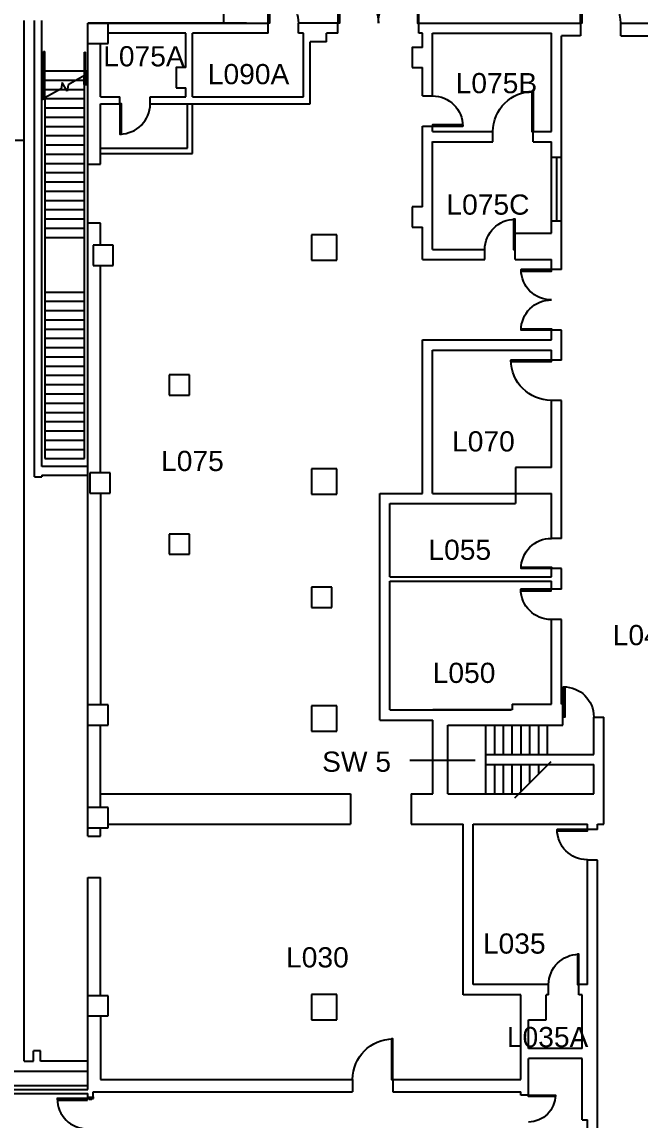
# Model space of a CAD drawing. Header units: inches. Extents: x 3 to 4899, y -154 to 4824.
# Drawn here: x 2349 to 3084, y 2703 to 4008 of the extents above; entities that cross this region are included whole.
import ezdxf

# ---------------------------------------------------------------- set-up
doc = ezdxf.new("R2010")
doc.units = ezdxf.units.IN
doc.header["$LTSCALE"] = 96
doc.header["$MEASUREMENT"] = 0
doc.layers.get('0').update_dxf_attribs({"linetype": 'CONTINUOUS'})
for name, color, linetype in [('A-ANNO-ROOM', 4, 'CONTINUOUS'), ('A-DOOR', 2, 'CONTINUOUS'), ('A-FLOR-HRAL', 1, 'CONTINUOUS'), ('A-FLOR-STRS', 2, 'CONTINUOUS'), ('A-GLAZ', 2, 'CONTINUOUS'), ('A-WALL-FULL', 6, 'CONTINUOUS'), ('AE-101i$0$A-FLOR-HRAL', 8, 'CONTINUOUS'), ('AE-101i$0$S-BEAM', 8, 'CONTINUOUS')]:
    doc.layers.add(name, color=color, linetype=linetype)
doc.styles.add('Arial', font='arial.ttf')

# ---------------------------------------------------------------- blocks, each defined once
blk = doc.blocks.new('*U86')
for p, q in [((0, 0), (0, 0)), ((36, 0), (36, 0))]:
    blk.add_line(p, q)
blk.add_lwpolyline([(0, 0), (0, -36), (1.75, -36), (1.75, 0)], close=True)
blk.add_arc((0, 0), 36, 270, 0)
blk = doc.blocks.new('*U70')
for p, q in [((0, 0), (0, 0)), ((-36, 0), (-36, 0))]:
    blk.add_line(p, q)
blk.add_lwpolyline([(0, 0), (0, -36), (-1.75, -36), (-1.75, 0)], close=True)
blk.add_arc((0, 0), 36, 180, 270)
blk = doc.blocks.new('*U87')
for p, q in [((0, 0), (0, 0)), ((-48, 0), (-48, 0))]:
    blk.add_line(p, q)
blk.add_lwpolyline([(0, 0), (0, -48), (-1.75, -48), (-1.75, 0)], close=True)
blk.add_arc((0, 0), 48, 180, 270)
blk = doc.blocks.new('*U67')
for p, q in [((0, 0), (0, 0)), ((48, 0), (48, 0))]:
    blk.add_line(p, q)
blk.add_lwpolyline([(0, 0), (0, -48), (1.75, -48), (1.75, 0)], close=True)
blk.add_arc((0, 0), 48, 270, 0)
blk = doc.blocks.new('*U48')
for p, q in [((0, 0), (0, 0)), ((-48, 0), (-48, 0))]:
    blk.add_line(p, q)
blk.add_lwpolyline([(0, 0), (0, -48), (-1.75, -48), (-1.75, 0)], close=True)
blk.add_arc((0, 0), 48, 180, 270)
blk = doc.blocks.new('*U18')
for p, q in [((0, 0), (0, 0)), ((36, 0), (36, 0))]:
    blk.add_line(p, q)
blk.add_lwpolyline([(0, 0), (0, -36), (1.75, -36), (1.75, 0)], close=True)
blk.add_arc((0, 0), 36, 270, 0)
blk = doc.blocks.new('*U19')
for p, q in [((0, 0), (0, 0)), ((-36, 0), (-36, 0))]:
    blk.add_line(p, q)
blk.add_lwpolyline([(0, 0), (0, -36), (-1.75, -36), (-1.75, 0)], close=True)
blk.add_arc((0, 0), 36, 180, 270)
blk = doc.blocks.new('*U83')
for p, q in [((0, 0), (0, 0)), ((36, 0), (36, 0))]:
    blk.add_line(p, q)
blk.add_lwpolyline([(0, 0), (0, 36), (1.75, 36), (1.75, 0)], close=True)
blk.add_arc((0, 0), 36, 0, 90)
blk = doc.blocks.new('*U80')
for p, q in [((0, 0), (0, 0)), ((-32, 0), (-32, 0))]:
    blk.add_line(p, q)
blk.add_lwpolyline([(0, 0), (0, 32), (-1.75, 32), (-1.75, 0)], close=True)
blk.add_arc((0, 0), 32, 90, 180)

msp = doc.modelspace()

# ---------------------------------------------------------------- linework, layer by layer
at = {"layer": 'A-ANNO-ROOM'}
msp.add_line((2810.5, 3130.6), (2888.1, 3130.6), dxfattribs=at)
at = {"layer": 'A-DOOR'}
for p, q in [((2391.2, 2729.4), (2391.2, 2727.7)), ((2427.2, 2728.4), (2391.2, 2728.4)), ((2427.2, 2730.4), (2427.2, 2728.4)), ((2427.7, 2730.4), (2427.2, 2730.4)), ((2427.2, 2726.7), (2427.2, 2728.4)), ((2427.2, 2728.4), (2429.1, 2728.4)), ((2427.7, 2729.9), (2427.7, 2730.4)), ((2433.8, 2729.9), (2427.7, 2729.9)), ((2429.1, 2728.4), (2429.1, 2727.8)), ((2432.3, 2728.4), (2434.3, 2728.4)), ((2432.3, 2727.8), (2432.3, 2728.4)), ((2433.8, 2730.4), (2433.8, 2729.9)), ((2434.3, 2730.4), (2433.8, 2730.4)), ((2434.3, 2728.4), (2434.3, 2730.4)), ((2391.2, 2726.7), (2427.2, 2726.7)), ((2429.1, 2727.8), (2432.3, 2727.8))]:
    msp.add_line(p, q, dxfattribs=at)
msp.add_arc((2427.2, 2728.4), 36, 180, 270, dxfattribs=at)
msp.add_arc((2427.2, 2728.4), 36, 180, 270, dxfattribs=at)
at = {"layer": 'A-FLOR-HRAL'}
for p, q in [((2374.9, 3973.3), (2376.4, 3973.3)), ((2374.9, 3917.2), (2374.9, 3973.3)), ((2376.4, 3918), (2376.4, 3973.3)), ((2423.4, 3972.3), (2424.9, 3972.3)), ((2423.4, 3944.6), (2423.4, 3972.3)), ((2424.9, 3945.5), (2424.9, 3972.3)), ((2422.9, 3944.3), (2423.2, 3944.5)), ((2422.9, 3944.4), (2422.9, 3934.1)), ((2423.2, 3934.6), (2423.2, 3944.5)), ((2423.2, 3943.2), (2425.6, 3943.2)), ((2423.4, 3944.6), (2426.4, 3946.3)), ((2425.6, 3945.9), (2425.6, 3934.6)), ((2425.9, 3934.1), (2425.9, 3946.1)), ((2422.9, 3934.1), (2425.9, 3934.1)), ((2425.6, 3934.6), (2423.2, 3934.6))]:
    msp.add_line(p, q, dxfattribs=at)
at = {"layer": 'A-FLOR-STRS'}
for p, q in [((2589, 4365.5), (2589, 4006.9)), ((2373.4, 3950.3), (2374.9, 3950.3)), ((2373.4, 3950.3), (2373.4, 3916.3)), ((2376.4, 3950.3), (2423.4, 3950.3)), ((2423.4, 3944.6), (2404.1, 3933.7)), ((2423.4, 3489.3), (2423.4, 3944.6)), ((2424.9, 3950.3), (2426.4, 3950.3)), ((2426.4, 3950.3), (2426.4, 3946.3)), ((2376.4, 3939.3), (2423.4, 3939.3)), ((2397, 3936.6), (2395.8, 3929)), ((2402.9, 3926.1), (2397, 3936.6)), ((2404.1, 3933.7), (2402.9, 3926.1)), ((2373.4, 3916.3), (2374.9, 3917.2)), ((2395.8, 3929), (2376.4, 3918)), ((2376.4, 3928.3), (2423.4, 3928.3)), ((2376.4, 3918), (2376.4, 3489.3)), ((2376.4, 3917.3), (2423.4, 3917.3)), ((2376.4, 3906.3), (2423.4, 3906.3)), ((2376.4, 3895.3), (2423.4, 3895.3)), ((2376.4, 3884.3), (2423.4, 3884.3)), ((2376.4, 3873.3), (2423.4, 3873.3)), ((2376.4, 3862.3), (2423.4, 3862.3)), ((2376.4, 3851.3), (2423.4, 3851.3)), ((2376.4, 3840.3), (2423.4, 3840.3)), ((2376.4, 3829.3), (2423.4, 3829.3)), ((2376.4, 3818.3), (2423.4, 3818.3)), ((2376.4, 3807.3), (2423.4, 3807.3)), ((2376.4, 3796.3), (2423.4, 3796.3)), ((2376.4, 3785.3), (2423.4, 3785.3)), ((2376.4, 3774.3), (2423.4, 3774.3)), ((2376.4, 3763.3), (2423.4, 3763.3)), ((2376.4, 3752.3), (2423.4, 3752.3)), ((2376.4, 3687.3), (2423.4, 3687.3)), ((2376.4, 3676.3), (2423.4, 3676.3)), ((2376.4, 3665.3), (2423.4, 3665.3)), ((2376.4, 3654.3), (2423.4, 3654.3)), ((2376.4, 3643.3), (2423.4, 3643.3)), ((2376.4, 3632.3), (2423.4, 3632.3)), ((2376.4, 3621.3), (2423.4, 3621.3)), ((2376.4, 3610.3), (2423.4, 3610.3)), ((2376.4, 3599.3), (2423.4, 3599.3)), ((2376.4, 3588.3), (2423.4, 3588.3)), ((2376.4, 3577.3), (2423.4, 3577.3)), ((2376.4, 3566.3), (2423.4, 3566.3)), ((2376.4, 3555.3), (2423.4, 3555.3)), ((2376.4, 3544.3), (2423.4, 3544.3)), ((2376.4, 3533.3), (2423.4, 3533.3)), ((2376.4, 3522.3), (2423.4, 3522.3)), ((2376.4, 3511.3), (2423.4, 3511.3)), ((2376.4, 3500.3), (2423.4, 3500.3)), ((2376.4, 3489.3), (2423.4, 3489.3)), ((2900.4, 3172.5), (2900.4, 3137.6)), ((2910.9, 3172.5), (2910.9, 3137.6)), ((2921.4, 3172.5), (2921.4, 3137.6)), ((2931.9, 3172.5), (2931.9, 3137.6)), ((2942.4, 3172.5), (2942.4, 3137.6)), ((2952.9, 3172.5), (2952.9, 3137.6)), ((2963.4, 3172.5), (2963.4, 3137.6)), ((2973.9, 3172.5), (2973.9, 3137.6)), ((2900.4, 3125.6), (2900.4, 3090.7)), ((2910.9, 3125.6), (2910.9, 3090.7)), ((2921.4, 3125.6), (2921.4, 3090.7)), ((2931.9, 3125.6), (2931.9, 3090.7)), ((2978.1, 3129), (2934.7, 3085.6)), ((2942.4, 3125.6), (2942.4, 3093.3)), ((2952.9, 3125.6), (2952.9, 3103.8)), ((2963.4, 3125.6), (2963.4, 3114.3)), ((2973.9, 3125.6), (2973.9, 3124.8))]:
    msp.add_line(p, q, dxfattribs=at)
at = {"layer": 'A-GLAZ'}
for p, q in [((2978.7, 3771.8), (2978.7, 3847.7)), ((2984.7, 3847.7), (2984.7, 3771.8)), ((2990.7, 3771.8), (2990.7, 3847.7))]:
    msp.add_line(p, q, dxfattribs=at)
at = {"layer": 'A-WALL-FULL'}
for p, q in [((2351.8, 2773.1), (2351.8, 4010.3)), ((2364.2, 3467.6), (2364.2, 4010.3)), ((2372.7, 3480.1), (2372.7, 4010.3)), ((2427.7, 4006.9), (2642, 4007)), ((2427.7, 3841), (2427.7, 4006.9)), ((2427.7, 3839.4), (2427.7, 4006.9)), ((2451.7, 4006.9), (2427.7, 4006.9)), ((2427.7, 3480.1), (2427.7, 4006.9)), ((2616.4, 4006.9), (2428.3, 4006.9)), ((2451.7, 3982.9), (2451.7, 4006.9)), ((2544.1, 3994.9), (2451.7, 3994.9)), ((2544.1, 3954.1), (2544.1, 3994.9)), ((2552.1, 3919.2), (2552.1, 3994.9)), ((2642, 3994.9), (2552.1, 3994.9)), ((2642, 3994.9), (2642, 4007)), ((2725, 4006.9), (2678, 4006.9)), ((2678, 3994.9), (2678, 4006.9)), ((2684, 3994.9), (2678, 3994.9)), ((2684, 3919.2), (2684, 3994.9)), ((2725, 3994.9), (2711.4, 3994.9)), ((2711.4, 3984.7), (2711.4, 3994.9)), ((2725, 3994.9), (2725, 4006.9)), ((2821, 4006.9), (3013.3, 4006.9)), ((2821, 3994.9), (2821, 4006.9)), ((2825.4, 3994.9), (2821, 3994.9)), ((2825.4, 3978.2), (2825.4, 3994.9)), ((2837.4, 3994.9), (2978.7, 3994.9)), ((2837.4, 3920.5), (2837.4, 3994.9)), ((2978.7, 3878), (2978.7, 3994.9)), ((3013.3, 4006.9), (3013.3, 3991.9)), ((3061.3, 3991.9), (3061.3, 4006.9)), ((3061.3, 4006.9), (3223.6, 4006.9)), ((2427.7, 3982.9), (2451.7, 3982.9)), ((2442.7, 3919.2), (2442.7, 3982.9)), ((2692, 3911.2), (2692, 3984.7)), ((2711.4, 3984.7), (2692, 3984.7)), ((3013.3, 3991.9), (2990.7, 3991.9)), ((2990.7, 3847.7), (2990.7, 3991.9)), ((3061.3, 3991.9), (3098.7, 3991.9)), ((2825.4, 3920.5), (2825.4, 3954.2)), ((2544.1, 3919.2), (2544.1, 3930.1)), ((2442.7, 3919.2), (2465.7, 3919.2)), ((2465.7, 3911.2), (2465.7, 3919.2)), ((2501.5, 3919.2), (2544.1, 3919.2)), ((2501.5, 3911.2), (2501.5, 3919.2)), ((2552.1, 3919.2), (2684, 3919.2)), ((2825.4, 3920.5), (2837.4, 3920.5)), ((2442.7, 3911.2), (2465.7, 3911.2)), ((2442.7, 3839.4), (2442.7, 3911.2)), ((2501.5, 3911.2), (2692, 3911.2)), ((2546.1, 3858.2), (2546.1, 3911.2)), ((2552.1, 3852.2), (2552.1, 3911.2)), ((2825.4, 3788.5), (2825.4, 3884.5)), ((2825.4, 3884.5), (2837.4, 3884.5)), ((2837.4, 3878), (2837.4, 3884.5)), ((2837.4, 3878), (2909.2, 3878)), ((2909.2, 3866), (2909.2, 3878)), ((2957.2, 3878), (2978.7, 3878)), ((2957.2, 3866), (2957.2, 3878)), ((2341.1, 3867.9), (2351.8, 3867.9)), ((2837.4, 3737.9), (2837.4, 3866.3)), ((2837.4, 3866), (2909.2, 3866)), ((2957.2, 3866), (2978.7, 3866)), ((2978.7, 3847.7), (2978.7, 3866)), ((2442.7, 3858.2), (2546.1, 3858.2)), ((2442.7, 3852.2), (2552.1, 3852.2)), ((2427.7, 3839.4), (2442.7, 3839.4)), ((2978.7, 3847.7), (2990.7, 3847.7)), ((2825.4, 3788.5), (2813.3, 3788.5)), ((2813.3, 3788.5), (2813.3, 3764.5)), ((2442.7, 3769), (2427.7, 3769)), ((2427.7, 3040.4), (2427.7, 3769)), ((2442.7, 3742.9), (2442.7, 3769)), ((2813.3, 3764.5), (2825.4, 3764.5)), ((2825.4, 3725.9), (2825.4, 3764.5)), ((2978.7, 3757.3), (2978.7, 3771.8)), ((2978.7, 3771.8), (2990.7, 3771.8)), ((2990.7, 3714), (2990.7, 3771.8)), ((2723.5, 3755.2), (2693.5, 3755.2)), ((2693.5, 3755.2), (2693.5, 3725.2)), ((2723.5, 3725.2), (2723.5, 3755.2)), ((2935.6, 3725.9), (2935.6, 3757.3)), ((2935.6, 3757.3), (2978.7, 3757.3)), ((2457.7, 3742.9), (2433.7, 3742.9)), ((2433.7, 3742.9), (2433.7, 3718.9)), ((2457.7, 3718.9), (2457.7, 3742.9)), ((2837.4, 3737.9), (2899.6, 3737.9)), ((2899.6, 3725.9), (2899.6, 3737.9)), ((2693.5, 3725.2), (2723.5, 3725.2)), ((2825.4, 3725.9), (2899.6, 3725.9)), ((2935.6, 3725.9), (2978.7, 3725.9)), ((2978.7, 3714), (2978.7, 3725.9)), ((2433.7, 3718.9), (2457.7, 3718.9)), ((2442.7, 3472.4), (2442.7, 3718.9)), ((2990.7, 3714), (2975.7, 3714)), ((2825.4, 3447.9), (2825.4, 3630.4)), ((2825.4, 3630.4), (2978.7, 3630.4)), ((2990.7, 3642), (2975.7, 3642)), ((2978.7, 3630.4), (2978.7, 3642)), ((2990.7, 3606.4), (2990.7, 3642)), ((2837.4, 3447.9), (2837.4, 3618.4)), ((2837.4, 3618.4), (2978.7, 3618.4)), ((2978.7, 3606.4), (2978.7, 3618.4)), ((2990.7, 3606.4), (2978.7, 3606.4)), ((2548.4, 3588.8), (2524.4, 3588.8)), ((2524.4, 3588.8), (2524.4, 3564.8)), ((2548.4, 3564.8), (2548.4, 3588.8)), ((2524.4, 3564.8), (2548.4, 3564.8)), ((2990.7, 3558.4), (2978.7, 3558.4)), ((2978.7, 3478.6), (2978.7, 3558.4)), ((2990.7, 3394.5), (2990.7, 3558.4)), ((2427.7, 3480.1), (2372.7, 3480.1)), ((2723.5, 3477.1), (2693.5, 3477.1)), ((2693.5, 3477.1), (2693.5, 3447.1)), ((2723.5, 3447.1), (2723.5, 3477.1)), ((2978.7, 3478.6), (2936.1, 3478.6)), ((2936.1, 3478.6), (2936.1, 3435.9)), ((2364.2, 3467.6), (2372.7, 3467.6)), ((2372.7, 3469.6), (2427.7, 3469.6)), ((2372.7, 3469.6), (2372.7, 3467.6)), ((2454, 3472.4), (2430, 3472.4)), ((2430, 3472.4), (2430, 3448.4)), ((2454, 3448.4), (2454, 3472.4)), ((2430, 3448.4), (2454, 3448.4)), ((2442.7, 3448.4), (2442.7, 3196.4)), ((2693.5, 3447.1), (2723.5, 3447.1)), ((2774.7, 3178.5), (2774.7, 3447.9)), ((2774.7, 3447.9), (2825.4, 3447.9)), ((2837.4, 3447.9), (2978.7, 3447.9)), ((2978.7, 3394.5), (2978.7, 3447.9)), ((2786.7, 3435.9), (2936.1, 3435.9)), ((2786.7, 3348.9), (2786.7, 3435.9)), ((2548.4, 3399.6), (2524.4, 3399.6)), ((2524.4, 3399.6), (2524.4, 3375.6)), ((2548.4, 3375.6), (2548.4, 3399.6)), ((2990.7, 3394.5), (2978.7, 3394.5)), ((2524.4, 3375.6), (2548.4, 3375.6)), ((2990.7, 3358.5), (2978.7, 3358.5)), ((2978.7, 3348.9), (2978.7, 3358.5)), ((2990.7, 3334), (2990.7, 3358.5)), ((2786.7, 3348.9), (2978.7, 3348.9)), ((2786.7, 3190.5), (2786.7, 3343.6)), ((2786.7, 3343.6), (2978.7, 3343.6)), ((2978.7, 3334), (2978.7, 3343.6)), ((2717.5, 3336.3), (2693.5, 3336.3)), ((2693.5, 3336.3), (2693.5, 3312.3)), ((2717.5, 3312.3), (2717.5, 3336.3)), ((2990.7, 3334), (2978.7, 3334)), ((2693.5, 3312.3), (2717.5, 3312.3)), ((2978.7, 3197.5), (2978.7, 3298)), ((2990.7, 3298), (2978.7, 3298)), ((2990.7, 3197.5), (2990.7, 3298)), ((2451.7, 3196.4), (2427.7, 3196.4)), ((2451.7, 3172.4), (2451.7, 3196.4)), ((2723.5, 3195.2), (2693.5, 3195.2)), ((2693.5, 3195.2), (2693.5, 3165.2)), ((2723.5, 3165.2), (2723.5, 3195.2)), ((2786.7, 3190.5), (2930.6, 3190.5)), ((2932.2, 3190.5), (2837.8, 3190.5)), ((2932.2, 3197.5), (2978.7, 3197.5)), ((2932.2, 3197.5), (2932.2, 3190.5)), ((2992.3, 3197.5), (2990.7, 3197.5)), ((2992.3, 3172.5), (2992.3, 3197.5)), ((2427.7, 3172.4), (2451.7, 3172.4)), ((2442.7, 3074.4), (2442.7, 3172.4)), ((2774.7, 3178.5), (2837.8, 3178.5)), ((2837.8, 3090.7), (2837.8, 3178.5)), ((2855.8, 3090.7), (2855.8, 3172.5)), ((2855.8, 3172.5), (2992.3, 3172.5)), ((3029.1, 3182.1), (3041.1, 3182.1)), ((3029.1, 3137.6), (3029.1, 3182.1)), ((3041.1, 3054.7), (3041.1, 3182.1)), ((2693.5, 3165.2), (2723.5, 3165.2)), ((2900.4, 3137.6), (3029.1, 3137.6)), ((2900.4, 3137.6), (2900.4, 3125.6)), ((2900.4, 3125.6), (3029.1, 3125.6)), ((3029.1, 3090.7), (3029.1, 3125.6)), ((2442.7, 3090.7), (2740, 3090.7)), ((2740, 3090.7), (2740, 3054.7)), ((2812, 3090.7), (2812, 3054.7)), ((2812, 3090.7), (2837.8, 3090.7)), ((2855.8, 3090.7), (3029.1, 3090.7)), ((2451.7, 3074.4), (2427.7, 3074.4)), ((2451.7, 3050.4), (2451.7, 3074.4)), ((2427.7, 3050.4), (2451.7, 3050.4)), ((2442.7, 3040.4), (2442.7, 3050.4)), ((2451.7, 3054.7), (2740, 3054.7)), ((2812, 3054.7), (2873.9, 3054.7)), ((2873.9, 2852), (2873.9, 3054.7)), ((2885.9, 2864), (2885.9, 3054.7)), ((2885.9, 3054.7), (3021.5, 3054.7)), ((3021.5, 3048.4), (3021.5, 3054.7)), ((3033.5, 3048.4), (3021.5, 3048.4)), ((3033.5, 3054.7), (3041.1, 3054.7)), ((3033.5, 3048.4), (3033.5, 3054.7)), ((2427.7, 3040.4), (2442.7, 3040.4)), ((3021.5, 2864), (3021.5, 3012.1)), ((3033.5, 3012.1), (3021.5, 3012.1)), ((3033.5, 2465.2), (3033.5, 3012.1)), ((2427.7, 2739.3), (2427.7, 2991.3)), ((2427.7, 2991.3), (2442.7, 2991.3)), ((2442.7, 2850.7), (2442.7, 2991.3)), ((2975.5, 2864), (2885.9, 2864)), ((2975.5, 2852), (2975.5, 2864)), ((3021.5, 2864), (3011.5, 2864)), ((3011.5, 2852), (3011.5, 2864)), ((2451.7, 2850.7), (2427.7, 2850.7)), ((2451.7, 2826.7), (2451.7, 2850.7)), ((2723.5, 2852.2), (2693.5, 2852.2)), ((2693.5, 2852.2), (2693.5, 2822.2)), ((2723.5, 2822.2), (2723.5, 2852.2)), ((2942.5, 2852), (2873.9, 2852)), ((2942.5, 2751.3), (2942.5, 2852)), ((2972.5, 2822.2), (2972.5, 2852)), ((2975.5, 2852), (2972.5, 2852)), ((3015.5, 2852), (3011.5, 2852)), ((3015.5, 2788), (3015.5, 2852)), ((2427.7, 2826.7), (2451.7, 2826.7)), ((2442.7, 2826.7), (2442.7, 2751.3)), ((2693.5, 2822.2), (2723.5, 2822.2)), ((2951.5, 2822.2), (2972.5, 2822.2)), ((2951.5, 2788), (2951.5, 2822.2)), ((2371.3, 2785.1), (2362.8, 2785.1)), ((2362.8, 2773.1), (2362.8, 2785.1)), ((2371.3, 2773.1), (2371.3, 2785.1)), ((3015.5, 2788), (2951.5, 2788)), ((2351.8, 2773.1), (2362.8, 2773.1)), ((2427.7, 2773.1), (2371.3, 2773.1)), ((3015.5, 2776), (2951.5, 2776)), ((2951.5, 2732.6), (2951.5, 2776)), ((3015.5, 2703.3), (3015.5, 2776)), ((1842.7, 2761.1), (2427.7, 2761.1)), ((2427.7, 2743.8), (1843.7, 2743.8)), ((2442.7, 2751.3), (2742.4, 2751.3)), ((2742.4, 2751.3), (2742.4, 2736.3)), ((2790.4, 2751.3), (2790.4, 2736.3)), ((2790.4, 2751.3), (2942.5, 2751.3)), ((2334, 2739.3), (2427.7, 2739.3)), ((2338.9, 2734.4), (2427.7, 2734.4)), ((2427.7, 2729.9), (2427.7, 2734.4)), ((2427.7, 2729.9), (2433.8, 2729.9)), ((2433.8, 2736.3), (2742.4, 2736.3)), ((2433.8, 2729.9), (2433.8, 2736.3)), ((2790.4, 2736.3), (2942.5, 2736.3)), ((2942.5, 2732.6), (2942.5, 2736.3)), ((2951.5, 2732.6), (2942.5, 2732.6)), ((3015.5, 2703.3), (3021.5, 2703.3)), ((3021.5, 2597.2), (3021.5, 2703.3))]:
    msp.add_line(p, q, dxfattribs=at)
for points in [[(2825.4, 3978.2), (2813.3, 3978.2), (2813.3, 3954.2)], [(2544.1, 3954.1), (2532.5, 3954.1), (2532.5, 3930.1)], [(2813.3, 3954.2), (2825.4, 3954.2)], [(2532.5, 3930.1), (2544.1, 3930.1)]]:
    msp.add_lwpolyline(points, dxfattribs=at)
at = {"layer": 'AE-101i$0$A-FLOR-HRAL'}
msp.add_line((2374.9, 3917.2), (2376.4, 3918), dxfattribs=at)
at = {"layer": 'AE-101i$0$S-BEAM', "lineweight": 15}
msp.add_line((2372.7, 3943.2), (2373.4, 3943.2), dxfattribs=at)

# ---------------------------------------------------------------- block references
at = {"layer": 'A-DOOR', "xscale": -1}
for name, p, rotation in [('*U67', (2725.1, 4006.9), 180), ('*U48', (2821.1, 4006.9), 180), ('*U18', (2642, 4006.9), 180), ('*U83', (2837.4, 3884.5), 270), ('*U48', (2957.3, 3878), 180), ('*U19', (2935.6, 3737.9), 180), ('*U70', (2978.7, 3714), 270), ('*U86', (2978.7, 3642), 270), ('*U87', (2978.7, 3606.4), 270), ('*U86', (2978.7, 3358.5), 270), ('*U70', (2978.4, 3334), 270), ('*U18', (2993.1, 3182.1), 180), ('*U70', (3021.5, 3048.4), 270), ('*U19', (3011.5, 2864), 180), ('*U48', (2790.4, 2751.3), 180), ('*U80', (2951.5, 2732.6), 270)]:
    msp.add_blockref(name, p, dxfattribs=dict(at, rotation=rotation))
at = {"layer": 'A-DOOR', "rotation": 180}
msp.add_blockref('*U48', (3013.3, 4006.9), dxfattribs=at)
at = {"layer": 'A-DOOR'}
msp.add_blockref('*U18', (2465.7, 3911.2), dxfattribs=at)

# ---------------------------------------------------------------- texts
at = {"layer": 'A-ANNO-ROOM', "style": 'Arial'}
for s, p in [('L075A', (2445.8, 3955.6)), ('L090A', (2570.2, 3934.4)), ('L075B', (2864.9, 3923.7)), ('L075C', (2853.9, 3779.3)), ('L070', (2860.6, 3497.8)), ('L075', (2514.6, 3474.5)), ('L055', (2832.5, 3368.9)), ('L040A', (3051.7, 3267.5)), ('L050', (2837.6, 3222.6)), ('SW 5', (2706.1, 3117)), ('L035', (2897.3, 2900.8)), ('L030', (2663.2, 2884.4)), ('L035A', (2925.8, 2789.6))]:
    msp.add_text(s, height=24, dxfattribs=at).set_placement(p)

doc.saveas('drawing.dxf')
